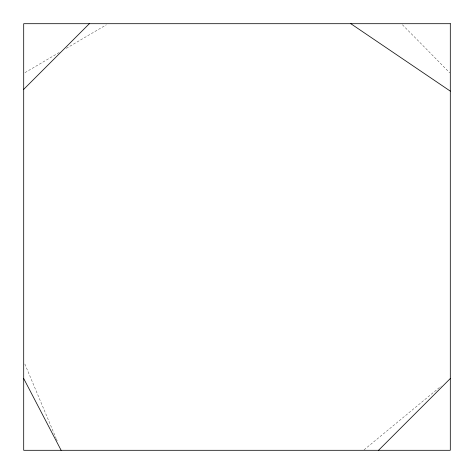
<?xml version="1.0" encoding="UTF-8"?>
<svg xmlns="http://www.w3.org/2000/svg" width="474" height="474" viewBox="0 0 474 474"><rect width="100%" height="100%" fill="white"/><g stroke="black" fill="none" stroke-linecap="round" stroke-linejoin="round"><path stroke-width="0.36" stroke-dasharray="2.37 1.78" d="M364.073 449.832L441.223 386.037M24.974 72.641L59.291 52.466M66.283 48.354L106.324 24.82M402.438 24.749L449.785 72.86M24.844 364.02L55.985 438.071M56.276 438.752L57.704 442.147"/><path stroke-width="0.71" d="M23.7 89.349L89.349 23.7M378.536 450.3L450.3 378.536M350.825 23.7L450.3 91.127M23.7 378.536L61.128 450.3M450.3 23.7L23.7 23.7L23.7 450.3L450.3 450.3L450.3 23.7"/></g></svg>
